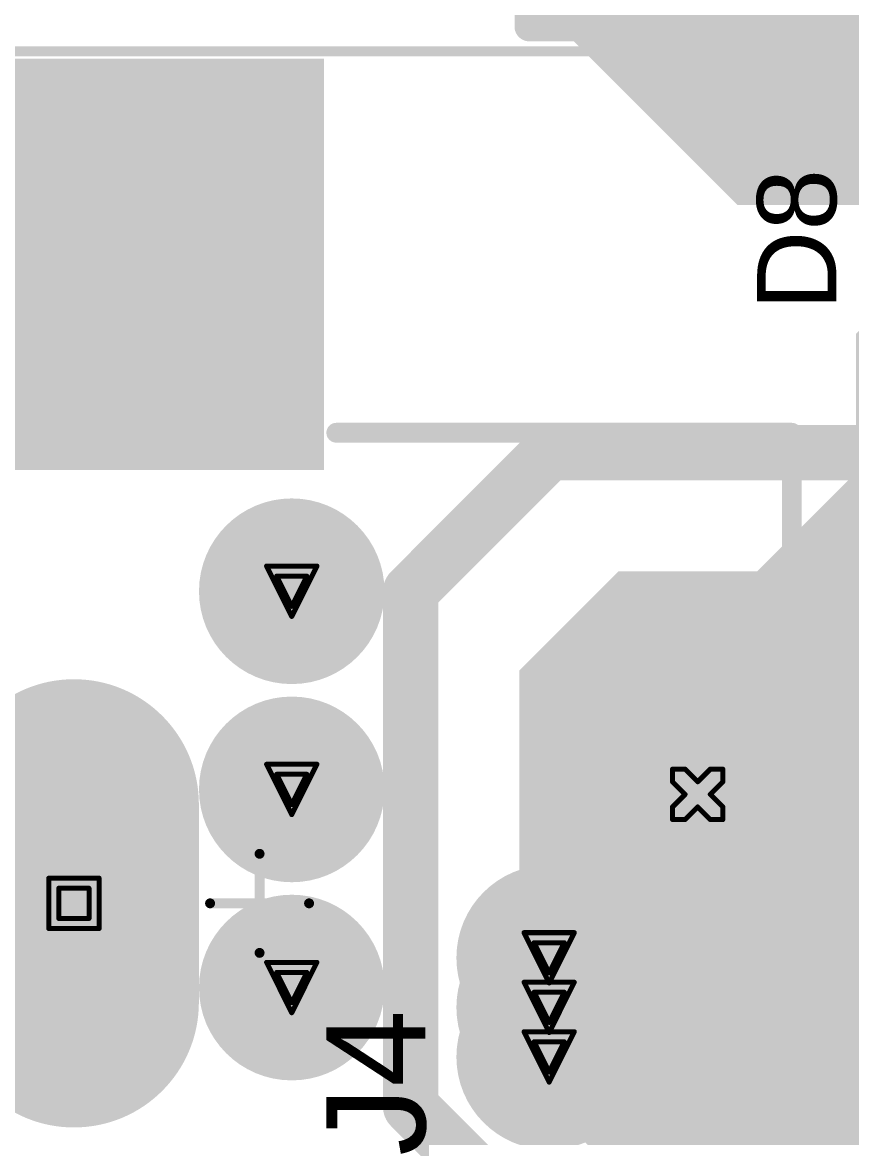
# Model space of a CAD drawing. Header units: inches. Extents: x -21 to 344, y -3 to 240.
# Drawn here: x 7.38 to 15.76, y 52.38 to 63.64 of the extents above; entities that cross this region are included whole.
import ezdxf

# ---------------------------------------------------------------- set-up
doc = ezdxf.new("R2010")
doc.units = ezdxf.units.IN
for name, color, linetype in [('Bottom Layer', 5, 'Continuous'), ('Drill Drawing', 1, 'Continuous'), ('Int1 -GND)', 76, 'Continuous'), ('Int2 -PWR)', 16, 'Continuous'), ('Multi-Layer', 9, 'Continuous'), ('Pad Holes', 156, 'Continuous'), ('Top Component Center', 76, 'Continuous'), ('Top Designator', 56, 'Continuous'), ('Top Layer', 1, 'Continuous'), ('Top Overlay', 2, 'Continuous'), ('Top Paste', 8, 'Continuous'), ('Via Holes', 16, 'Continuous')]:
    doc.layers.add(name, color=color, linetype=linetype)
doc.styles.add('Arial', font='', dxfattribs={"height": 0.2})
doc.styles.get('Arial').set_extended_font_data('Arial')

# ---------------------------------------------------------------- blocks, each defined once
blk = doc.blocks.new('EI30_14')
at = {"layer": 'Top Overlay'}
for points in [[(-16.50000002, -13.99999994, 0.2999994, 0.2999994, 0), (-16.50000002, 13.99999994, 0.2999994, 0.2999994, 0)], [(-16.50000002, -13.99999994, 0.2999994, 0.2999994, 0), (16.50000002, -13.99999994, 0.2999994, 0.2999994, 0)]]:
    blk.add_lwpolyline(points, format="xyseb", dxfattribs=at)
blk.add_lwpolyline([(-16.5749986, -13.99999994, 0.1499997, 0.1499997, 1), (-16.42500144, -13.99999994, 0.1499997, 0.1499997, 1)], format="xyseb", close=True, dxfattribs=at)
blk.add_lwpolyline([(-16.5749986, -13.99999994, 0.1499997, 0.1499997, 1), (-16.42500144, -13.99999994, 0.1499997, 0.1499997, 1)], format="xyseb", close=True, dxfattribs=at)
blk = doc.blocks.new('PJ_037AH_SMT_TR_67')
at = {"layer": 'Bottom Layer'}
h = blk.add_hatch(color=5, dxfattribs=at)
edge = h.paths.add_edge_path()
edge.add_arc((4.42500004, 2.00000235), 0.8999982, 0, 180)
edge.add_line((3.52500184, 2.00000235), (3.52500184, 0.1999983300000001))
edge.add_arc((4.42500004, 0.19999833), 0.8999982, 180, 360)
edge.add_line((5.324998239999999, 0.1999983299999998), (5.324998239999999, 2.00000235))
h = blk.add_hatch(color=5, dxfattribs=at)
edge = h.paths.add_edge_path()
edge.add_arc((-1.87499752, -0.99999673), 1.00000054, 180, 360)
edge.add_line((-0.8749969799999999, -0.99999673), (-0.8749969799999999, 1.00000181))
edge.add_arc((-1.87499752, 1.00000181), 1.00000054, 0, 180)
edge.add_line((-2.87499806, 1.00000181), (-2.87499806, -0.9999967299999999))
at = {"layer": 'Int1 -GND)'}
h = blk.add_hatch(color=7, dxfattribs=at)
edge = h.paths.add_edge_path()
edge.add_arc((4.42500004, 1.25000131), 1.3619988, 1.868168859745554e-14, 180)
edge.add_line((3.06300124, 1.25000131), (3.06300124, 0.9499993700000001))
edge.add_arc((4.42500004, 0.9499993699999999), 1.3619988, 180, 360)
edge.add_line((5.78699884, 0.9499993699999998), (5.78699884, 1.250001309999999))
at = {"layer": 'Int2 -PWR)'}
h = blk.add_hatch(color=7, dxfattribs=at)
edge = h.paths.add_edge_path()
edge.add_arc((-1.87499752, -0.999998), 1.261999, 180, 360)
edge.add_line((-0.61299852, -0.9999980000000002), (-0.61299852, 1.000003079999999))
edge.add_arc((-1.87499752, 1.00000308), 1.261999, 1.008100539370797e-14, 180)
edge.add_line((-3.13699652, 1.00000308), (-3.13699652, -0.9999979999999999))
at = {"layer": 'Multi-Layer'}
h = blk.add_hatch(color=9, dxfattribs=at)
edge = h.paths.add_edge_path()
edge.add_arc((4.42500004, 2.00000235), 0.8999982, 0, 180)
edge.add_line((3.52500184, 2.00000235), (3.52500184, 0.1999983300000001))
edge.add_arc((4.42500004, 0.19999833), 0.8999982, 180, 360)
edge.add_line((5.324998239999999, 0.1999983299999998), (5.324998239999999, 2.00000235))
h = blk.add_hatch(color=9, dxfattribs=at)
edge = h.paths.add_edge_path()
edge.add_arc((-1.87499752, -0.99999673), 1.00000054, 180, 360)
edge.add_line((-0.8749969799999999, -0.99999673), (-0.8749969799999999, 1.00000181))
edge.add_arc((-1.87499752, 1.00000181), 1.00000054, 0, 180)
edge.add_line((-2.87499806, 1.00000181), (-2.87499806, -0.9999967299999999))
at = {"layer": 'Pad Holes'}
h = blk.add_hatch(color=7, dxfattribs=at)
edge = h.paths.add_edge_path()
edge.add_arc((4.42500004, 1.25000131), 0.5999987999999999, 2.120374028390402e-14, 180)
edge.add_line((3.82500124, 1.25000131), (3.82500124, 0.9499993700000002))
edge.add_arc((4.42500004, 0.9499993699999999), 0.5999987999999999, 180, 360)
edge.add_line((5.024998839999999, 0.9499993699999998), (5.024998839999999, 1.25000131))
h = blk.add_hatch(color=7, dxfattribs=at)
edge = h.paths.add_edge_path()
edge.add_arc((-1.87499752, -0.999998), 0.499999, 180, 360)
edge.add_line((-1.37499852, -0.999998), (-1.37499852, 1.00000308))
edge.add_arc((-1.87499752, 1.00000308), 0.499999, 0, 180)
edge.add_line((-2.37499652, 1.00000308), (-2.37499652, -0.9999979999999997))
at = {"layer": 'Top Layer'}
for points in [[(0.52500149, 4.500002429999999), (-5.674998809999999, 4.500002429999999), (-5.674998809999999, 8.40000225), (0.52500149, 8.40000225)], [(4.175001809999999, -2.29999921), (4.175001809999999, 1.00000181), (8.57500063, 1.00000181), (8.57500063, -2.29999921)]]:
    blk.add_hatch(color=1, dxfattribs=at).paths.add_polyline_path(points)
h = blk.add_hatch(color=1, dxfattribs=at)
edge = h.paths.add_edge_path()
edge.add_arc((4.42500004, 2.00000235), 0.8999982, 0, 180)
edge.add_line((3.52500184, 2.00000235), (3.52500184, 0.1999983300000001))
edge.add_arc((4.42500004, 0.19999833), 0.8999982, 180, 360)
edge.add_line((5.324998239999999, 0.1999983299999998), (5.324998239999999, 2.00000235))
h = blk.add_hatch(color=1, dxfattribs=at)
edge = h.paths.add_edge_path()
edge.add_arc((-1.87499752, -0.99999673), 1.00000054, 180, 360)
edge.add_line((-0.8749969799999999, -0.99999673), (-0.8749969799999999, 1.00000181))
edge.add_arc((-1.87499752, 1.00000181), 1.00000054, 0, 180)
edge.add_line((-2.87499806, 1.00000181), (-2.87499806, -0.9999967299999999))
at = {"layer": 'Top Paste'}
for points in [[(0.65200149, 4.37300243), (-5.80199881, 4.37300243), (-5.80199881, 8.527002249999999), (0.65200149, 8.527002249999999)], [(4.04800181, -2.42699921), (4.04800181, 1.12700181), (8.702000629999999, 1.12700181), (8.702000629999999, -2.42699921)]]:
    blk.add_hatch(color=8, dxfattribs=at).paths.add_polyline_path(points)
at = {"layer": 'Int1 -GND)'}
for points in [[(-2.33261916, 1.95763642, 0.254, 0.254, -0.240078759080116), (-1.41737588, 1.95763642, 0.254, 0.254, 0)], [(-0.9768636799999999, 1.51712422, 0.254, 0.254, -0.1183577996407678), (-0.8669985199999999, 1.05950258, 0.254, 0.254, 0)], [(-0.8669985199999999, -1.0594975, 0.254, 0.254, -0.1183577996407678), (-0.9768636799999999, -1.51711914, 0.254, 0.254, 0)], [(-1.41737588, -1.95763134, 0.254, 0.254, -0.240078759080116), (-2.33261916, -1.95763134, 0.254, 0.254, 0)]]:
    blk.add_lwpolyline(points, format="xyseb", dxfattribs=at)
for points in [[(-2.39611916, 1.95763642, 0.127, 0.127, 1), (-2.26911916, 1.95763642, 0.127, 0.127, 1)], [(-1.48087588, 1.95763642, 0.127, 0.127, 1), (-1.35387588, 1.95763642, 0.127, 0.127, 1)], [(-1.04036368, 1.51712422, 0.127, 0.127, 1), (-0.9133636799999999, 1.51712422, 0.127, 0.127, 1)], [(-0.8669985199999999, -1.0594975, 0.254, 0.254, 0), (-0.8669985199999999, 1.05950258, 0.254, 0.254, 0)], [(-0.93049852, 1.05950258, 0.127, 0.127, 1), (-0.8034985199999999, 1.05950258, 0.127, 0.127, 1)], [(-0.93049852, -1.0594975, 0.127, 0.127, 1), (-0.8034985199999999, -1.0594975, 0.127, 0.127, 1)], [(-1.04036368, -1.51711914, 0.127, 0.127, 1), (-0.9133636799999999, -1.51711914, 0.127, 0.127, 1)], [(-2.39611916, -1.95763134, 0.127, 0.127, 1), (-2.26911916, -1.95763134, 0.127, 0.127, 1)], [(-1.48087588, -1.95763134, 0.127, 0.127, 1), (-1.35387588, -1.95763134, 0.127, 0.127, 1)]]:
    blk.add_lwpolyline(points, format="xyseb", close=True, dxfattribs=at)
at = {"layer": 'Int2 -PWR)'}
for points in [[(3.88783068, 2.32857802, 0.254, 0.254, -0.2586175843558903), (4.9621694, 2.32857802, 0.254, 0.254, 0)], [(3.31700124, 1.35949944, 0.254, 0.254, -0.127216068001047), (3.45592146, 1.8966688, 0.254, 0.254, 0)], [(5.39407862, 1.8966688, 0.254, 0.254, -0.127216068001047), (5.532998839999999, 1.35949944, 0.254, 0.254, 0)], [(3.45592146, 0.30333188, 0.254, 0.254, -0.127216068001047), (3.31700124, 0.8405012399999999, 0.254, 0.254, 0)], [(5.532998839999999, 0.8405012399999999, 0.254, 0.254, -0.1272160680010468), (5.39407862, 0.30333188, 0.254, 0.254, 0)], [(4.9621694, -0.12857734, 0.254, 0.254, -0.2586175843558906), (3.88783068, -0.12857734, 0.254, 0.254, 0)]]:
    blk.add_lwpolyline(points, format="xyseb", dxfattribs=at)
for points in [[(3.82433068, 2.32857802, 0.127, 0.127, 1), (3.95133068, 2.32857802, 0.127, 0.127, 1)], [(4.8986694, 2.32857802, 0.127, 0.127, 1), (5.0256694, 2.32857802, 0.127, 0.127, 1)], [(3.39242146, 1.8966688, 0.127, 0.127, 1), (3.51942146, 1.8966688, 0.127, 0.127, 1)], [(5.33057862, 1.8966688, 0.127, 0.127, 1), (5.45757862, 1.8966688, 0.127, 0.127, 1)], [(3.25350124, 1.35949944, 0.127, 0.127, 1), (3.38050124, 1.35949944, 0.127, 0.127, 1)], [(3.31700124, 1.35949944, 0.254, 0.254, 0), (3.31700124, 0.8405012399999999, 0.254, 0.254, 0)], [(5.532998839999999, 1.35949944, 0.254, 0.254, 0), (5.532998839999999, 0.8405012399999999, 0.254, 0.254, 0)], [(5.469498839999999, 1.35949944, 0.127, 0.127, 1), (5.59649884, 1.35949944, 0.127, 0.127, 1)], [(3.25350124, 0.8405012399999999, 0.127, 0.127, 1), (3.38050124, 0.8405012399999999, 0.127, 0.127, 1)], [(5.469498839999999, 0.8405012399999999, 0.127, 0.127, 1), (5.59649884, 0.8405012399999999, 0.127, 0.127, 1)], [(3.39242146, 0.30333188, 0.127, 0.127, 1), (3.51942146, 0.30333188, 0.127, 0.127, 1)], [(5.33057862, 0.30333188, 0.127, 0.127, 1), (5.45757862, 0.30333188, 0.127, 0.127, 1)], [(3.82433068, -0.12857734, 0.127, 0.127, 1), (3.95133068, -0.12857734, 0.127, 0.127, 1)], [(4.8986694, -0.12857734, 0.127, 0.127, 1), (5.0256694, -0.12857734, 0.127, 0.127, 1)]]:
    blk.add_lwpolyline(points, format="xyseb", close=True, dxfattribs=at)
at = {"layer": 'Top Component Center'}
for points in [[(-4.90000036, 8.60000058, 0.0999998, 0.0999998, 0), (8.700000379999999, 8.60000058, 0.0999998, 0.0999998, 0)], [(0, -0.499999, 0.0999998, 0.0999998, 0), (0, 0.499999, 0.0999998, 0.0999998, 0)], [(-0.499999, 0, 0.0999998, 0.0999998, 0), (0.499999, 0, 0.0999998, 0.0999998, 0)]]:
    blk.add_lwpolyline(points, format="xyseb", dxfattribs=at)
for points in [[(-0.02499868, 0.499999, 0.0499999, 0.0499999, 1), (0.02499868, 0.499999, 0.0499999, 0.0499999, 1)], [(-0.5249976799999999, 0, 0.0499999, 0.0499999, 1), (-0.47500032, 0, 0.0499999, 0.0499999, 1)], [(0.47500032, 0, 0.0499999, 0.0499999, 1), (0.5249976799999999, 0, 0.0499999, 0.0499999, 1)], [(-0.02499868, -0.499999, 0.0499999, 0.0499999, 1), (0.02499868, -0.499999, 0.0499999, 0.0499999, 1)]]:
    blk.add_lwpolyline(points, format="xyseb", close=True, dxfattribs=at)
at = {"layer": 'Top Designator'}
blk.add_lwpolyline([(-4.90000036, 8.60000058, 0.0999998, 0.0999998, 0), (8.700000379999999, 8.60000058, 0.0999998, 0.0999998, 0)], format="xyseb", dxfattribs=at)
at = {"layer": 'Top Overlay'}
for points in [[(0.7750022599999999, 4.75000066, 0.1999996, 0.1999996, 0), (5.375000679999999, 4.75000066, 0.1999996, 0.1999996, 0)], [(5.375000679999999, 3.00000162, 0.1999996, 0.1999996, 0), (5.375000679999999, 4.75000066, 0.1999996, 0.1999996, 0)]]:
    blk.add_lwpolyline(points, format="xyseb", dxfattribs=at)
for points in [[(0.72500236, 4.75000066, 0.0999998, 0.0999998, 1), (0.8250021599999999, 4.75000066, 0.0999998, 0.0999998, 1)], [(5.32500078, 4.75000066, 0.0999998, 0.0999998, 1), (5.425000579999999, 4.75000066, 0.0999998, 0.0999998, 1)], [(5.32500078, 4.75000066, 0.0999998, 0.0999998, 1), (5.425000579999999, 4.75000066, 0.0999998, 0.0999998, 1)], [(5.32500078, 3.00000162, 0.0999998, 0.0999998, 1), (5.425000579999999, 3.00000162, 0.0999998, 0.0999998, 1)]]:
    blk.add_lwpolyline(points, format="xyseb", close=True, dxfattribs=at)
at = {"layer": 'Top Designator', "style": 'Arial'}
blk.add_text('J4', height=1.00000054, rotation=90, dxfattribs=at).set_placement((1.67502078, -2.54998982))

msp = doc.modelspace()

# ---------------------------------------------------------------- hatches: boundary and pattern name
at = {"layer": 'Bottom Layer'}
h = msp.add_hatch(color=5, dxfattribs=at)
edge = h.paths.add_edge_path()
edge.add_arc((10.10000012, 57.90000104), 0.2999994, 0, 360)
h = msp.add_hatch(color=5, dxfattribs=at)
edge = h.paths.add_edge_path()
edge.add_arc((10.10000012, 55.89999996), 0.2999994, 0, 360)
h = msp.add_hatch(color=5, dxfattribs=at)
edge = h.paths.add_edge_path()
edge.add_arc((12.7, 54.20000082), 0.2999994, 0, 360)
h = msp.add_hatch(color=5, dxfattribs=at)
edge = h.paths.add_edge_path()
edge.add_arc((10.10000012, 53.89999888), 0.2999994, 0, 360)
h = msp.add_hatch(color=5, dxfattribs=at)
edge = h.paths.add_edge_path()
edge.add_arc((12.7, 53.69999928), 0.2999994, 0, 360)
h = msp.add_hatch(color=5, dxfattribs=at)
edge = h.paths.add_edge_path()
edge.add_arc((12.7, 53.20000027999999), 0.2999994, 0, 360)
at = {"layer": 'Int1 -GND)'}
h = msp.add_hatch(color=7, dxfattribs=at)
edge = h.paths.add_edge_path()
edge.add_arc((12.7, 54.20000082), 0.9369983799999999, 0, 360)
h = msp.add_hatch(color=7, dxfattribs=at)
edge = h.paths.add_edge_path()
edge.add_arc((12.7, 53.69999928), 0.9369983799999999, 0, 360)
h = msp.add_hatch(color=7, dxfattribs=at)
edge = h.paths.add_edge_path()
edge.add_arc((12.7, 53.20000027999999), 0.9369983799999999, 0, 360)
at = {"layer": 'Int2 -PWR)'}
msp.add_hatch(color=7, dxfattribs=at).paths.add_polyline_path([(12.4000006, 63.5), (40.50000027999999, 63.5), (40.50000027999999, 87.49999772), (12.4000006, 87.49999772)])
h = msp.add_hatch(color=7, dxfattribs=at)
edge = h.paths.add_edge_path()
edge.add_arc((10.10000012, 57.90000104), 0.9369983799999999, 0, 360)
h = msp.add_hatch(color=7, dxfattribs=at)
edge = h.paths.add_edge_path()
edge.add_arc((10.10000012, 55.89999996), 0.9369983799999999, 0, 360)
h = msp.add_hatch(color=7, dxfattribs=at)
edge = h.paths.add_edge_path()
edge.add_arc((10.10000012, 53.89999888), 0.9369983799999999, 0, 360)
at = {"layer": 'Top Layer'}
h = msp.add_hatch(color=1, dxfattribs=at)
h.paths.add_polyline_path([(10.19999992, 84.79999803999999), (10.19999992, 68.90000189999999), (15.50000202, 63.5999998), (19.19999716, 63.5999998), (19.5999989, 63.19999805999999), (19.59999382, 61.09999464), (19.1999997, 60.70000052), (17.89999722, 60.70000052), (17.60000036, 60.99999737999999), (17.60000036, 61.39999912), (17.19999862, 61.80000086), (14.60000128, 61.80000086), (7.69999984, 68.69999213999999), (7.69999984, 84.80000057999999), (8.29999864, 85.39999938), (9.600001119999998, 85.39999938)])
h.paths.add_polyline_path([(9.12699978, 84.70186005999999), (9.12699978, 83.92700004), (9.901859799999999, 83.92700004), (9.84239332, 84.14893), (9.723379079999999, 84.35506878), (9.555068519999999, 84.52337934), (9.348929739999999, 84.64239357999999)], flags=0)
h.paths.add_polyline_path([(8.872999779999999, 84.70186005999999), (8.65106982, 84.64239357999999), (8.444931039999998, 84.52337934), (8.27662048, 84.35506878), (8.15760624, 84.14893), (8.09813976, 83.92700004), (8.872999779999999, 83.92700004)], flags=0)
h.paths.add_polyline_path([(9.901859799999999, 83.67300003999999), (9.12699978, 83.67300003999999), (9.12699978, 82.89814002), (9.348929739999999, 82.9576065), (9.555068519999999, 83.07662074), (9.723379079999999, 83.2449313), (9.84239332, 83.45107008)], flags=0)
h.paths.add_polyline_path([(8.872999779999999, 83.67300003999999), (8.09813976, 83.67300003999999), (8.15760624, 83.45107008), (8.27662048, 83.2449313), (8.444931039999998, 83.07662074), (8.65106982, 82.9576065), (8.872999779999999, 82.89814002)], flags=0)
h.paths.add_polyline_path([(9.12699978, 70.70186011999999), (9.12699978, 69.92699501999999), (9.901859799999999, 69.92699501999999), (9.84239332, 70.14893006), (9.723379079999999, 70.35506884), (9.555068519999999, 70.5233794), (9.348929739999999, 70.64239364)], flags=0)
h.paths.add_polyline_path([(8.872999779999999, 70.70186011999999), (8.65106982, 70.64239364), (8.444931039999998, 70.5233794), (8.27662048, 70.35506884), (8.15760624, 70.14893006), (8.09813976, 69.92699501999999), (8.872999779999999, 69.92699501999999)], flags=0)
h.paths.add_polyline_path([(9.90185726, 69.67299502), (9.12699978, 69.67299502), (9.12699978, 68.89814007999999), (9.348929739999999, 68.95760656), (9.555068519999999, 69.0766208), (9.723379079999999, 69.24493136), (9.84239332, 69.45107014)], flags=0)
h.paths.add_polyline_path([(8.872999779999999, 69.67299502), (8.0981423, 69.67299502), (8.15760624, 69.45107014), (8.27662048, 69.24493136), (8.444931039999998, 69.0766208), (8.65106982, 68.95760656), (8.872999779999999, 68.89814007999999)], flags=0)
msp.add_hatch(color=1, dxfattribs=at).paths.add_polyline_path([(18.09999682, 60.00000446), (17.30000096, 60.80000032), (16.09999828, 60.80000032), (15.79999888, 60.50000092), (15.79999888, 59.10000118), (14.79999834, 58.10000064), (13.3999986, 58.10000064), (12.4000006, 57.10000264), (12.4000006, 52.9999956), (13.70000054, 51.70000074), (18.09999682, 51.6999982), (18.8000005, 52.39999934), (18.8000005, 55.89999742), (18.09999682, 56.60000109999999)])
h = msp.add_hatch(color=1, dxfattribs=at)
edge = h.paths.add_edge_path()
edge.add_arc((10.10000012, 57.90000104), 0.2999994, 0, 360)
h = msp.add_hatch(color=1, dxfattribs=at)
edge = h.paths.add_edge_path()
edge.add_arc((10.10000012, 55.89999996), 0.2999994, 0, 360)
h = msp.add_hatch(color=1, dxfattribs=at)
edge = h.paths.add_edge_path()
edge.add_arc((12.7, 54.20000082), 0.2999994, 0, 360)
h = msp.add_hatch(color=1, dxfattribs=at)
edge = h.paths.add_edge_path()
edge.add_arc((10.10000012, 53.89999888), 0.2999994, 0, 360)
h = msp.add_hatch(color=1, dxfattribs=at)
edge = h.paths.add_edge_path()
edge.add_arc((12.7, 53.69999928), 0.2999994, 0, 360)
h = msp.add_hatch(color=1, dxfattribs=at)
edge = h.paths.add_edge_path()
edge.add_arc((12.7, 53.20000027999999), 0.2999994, 0, 360)
at = {"layer": 'Via Holes'}
h = msp.add_hatch(color=7, dxfattribs=at)
edge = h.paths.add_edge_path()
edge.add_arc((10.10000012, 57.90000104), 0.17499838, 0, 360)
h = msp.add_hatch(color=7, dxfattribs=at)
edge = h.paths.add_edge_path()
edge.add_arc((10.10000012, 55.89999996), 0.17499838, 0, 360)
h = msp.add_hatch(color=7, dxfattribs=at)
edge = h.paths.add_edge_path()
edge.add_arc((12.7, 54.20000082), 0.17499838, 0, 360)
h = msp.add_hatch(color=7, dxfattribs=at)
edge = h.paths.add_edge_path()
edge.add_arc((10.10000012, 53.89999888), 0.17499838, 0, 360)
h = msp.add_hatch(color=7, dxfattribs=at)
edge = h.paths.add_edge_path()
edge.add_arc((12.7, 53.69999928), 0.17499838, 0, 360)
h = msp.add_hatch(color=7, dxfattribs=at)
edge = h.paths.add_edge_path()
edge.add_arc((12.7, 53.20000027999999), 0.17499838, 0, 360)

# ---------------------------------------------------------------- linework, layer by layer
at = {"layer": 'Drill Drawing'}
for points in [[(9.84600012, 58.15400104, 0.0508, 0.0508, 0), (10.35400012, 58.15400104, 0.0508, 0.0508, 0)], [(9.84600012, 58.15400104, 0.0508, 0.0508, 0), (10.10000012, 57.64600103999999, 0.0508, 0.0508, 0)], [(10.10000012, 57.64600103999999, 0.0508, 0.0508, 0), (10.35400012, 58.15400104, 0.0508, 0.0508, 0)], [(9.947600119999999, 58.05240104, 0.0508, 0.0508, 0), (10.25240012, 58.05240104, 0.0508, 0.0508, 0)], [(9.947600119999999, 58.05240104, 0.0508, 0.0508, 0), (10.10000012, 57.74760104, 0.0508, 0.0508, 0)], [(10.10000012, 57.74760104, 0.0508, 0.0508, 0), (10.25240012, 58.05240104, 0.0508, 0.0508, 0)], [(9.84600012, 56.15399996, 0.0508, 0.0508, 0), (10.35400012, 56.15399996, 0.0508, 0.0508, 0)], [(9.84600012, 56.15399996, 0.0508, 0.0508, 0), (10.10000012, 55.64599996, 0.0508, 0.0508, 0)], [(10.10000012, 55.64599996, 0.0508, 0.0508, 0), (10.35400012, 56.15399996, 0.0508, 0.0508, 0)], [(9.947600119999999, 56.05239996, 0.0508, 0.0508, 0), (10.25240012, 56.05239996, 0.0508, 0.0508, 0)], [(9.947600119999999, 56.05239996, 0.0508, 0.0508, 0), (10.10000012, 55.74759996, 0.0508, 0.0508, 0)], [(10.10000012, 55.74759996, 0.0508, 0.0508, 0), (10.25240012, 56.05239996, 0.0508, 0.0508, 0)], [(13.945997, 55.97699752, 0.0508, 0.0508, 0), (13.945997, 56.10399751999999, 0.0508, 0.0508, 0)], [(13.945997, 56.10399751999999, 0.0508, 0.0508, 0), (14.072997, 56.10399751999999, 0.0508, 0.0508, 0)], [(14.072997, 56.10399751999999, 0.0508, 0.0508, 0), (14.199997, 55.97699752, 0.0508, 0.0508, 0)], [(14.199997, 55.97699752, 0.0508, 0.0508, 0), (14.326997, 56.10399751999999, 0.0508, 0.0508, 0)], [(14.326997, 56.10399751999999, 0.0508, 0.0508, 0), (14.453997, 56.10399751999999, 0.0508, 0.0508, 0)], [(14.453997, 55.97699752, 0.0508, 0.0508, 0), (14.453997, 56.10399751999999, 0.0508, 0.0508, 0)], [(13.945997, 55.97699752, 0.0508, 0.0508, 0), (14.072997, 55.84999752, 0.0508, 0.0508, 0)], [(14.326997, 55.84999752, 0.0508, 0.0508, 0), (14.453997, 55.97699752, 0.0508, 0.0508, 0)], [(13.945997, 55.72299751999999, 0.0508, 0.0508, 0), (14.072997, 55.84999752, 0.0508, 0.0508, 0)], [(14.326997, 55.84999752, 0.0508, 0.0508, 0), (14.453997, 55.72299751999999, 0.0508, 0.0508, 0)], [(13.945997, 55.59599752, 0.0508, 0.0508, 0), (13.945997, 55.72299751999999, 0.0508, 0.0508, 0)], [(14.072997, 55.59599752, 0.0508, 0.0508, 0), (14.199997, 55.72299751999999, 0.0508, 0.0508, 0)], [(14.199997, 55.72299751999999, 0.0508, 0.0508, 0), (14.326997, 55.59599752, 0.0508, 0.0508, 0)], [(14.453997, 55.59599752, 0.0508, 0.0508, 0), (14.453997, 55.72299751999999, 0.0508, 0.0508, 0)], [(13.945997, 55.59599752, 0.0508, 0.0508, 0), (14.072997, 55.59599752, 0.0508, 0.0508, 0)], [(14.326997, 55.59599752, 0.0508, 0.0508, 0), (14.453997, 55.59599752, 0.0508, 0.0508, 0)], [(7.64599944, 55.00399972, 0.0508, 0.0508, 0), (8.15399944, 55.00399972, 0.0508, 0.0508, 0)], [(7.64599944, 54.49599971999999, 0.0508, 0.0508, 0), (7.64599944, 55.00399972, 0.0508, 0.0508, 0)], [(8.15399944, 54.49599971999999, 0.0508, 0.0508, 0), (8.15399944, 55.00399972, 0.0508, 0.0508, 0)], [(7.74759944, 54.90239972, 0.0508, 0.0508, 0), (8.05239944, 54.90239972, 0.0508, 0.0508, 0)], [(7.74759944, 54.59759972, 0.0508, 0.0508, 0), (7.74759944, 54.90239972, 0.0508, 0.0508, 0)], [(8.05239944, 54.59759972, 0.0508, 0.0508, 0), (8.05239944, 54.90239972, 0.0508, 0.0508, 0)], [(7.74759944, 54.59759972, 0.0508, 0.0508, 0), (8.05239944, 54.59759972, 0.0508, 0.0508, 0)], [(7.64599944, 54.49599971999999, 0.0508, 0.0508, 0), (8.15399944, 54.49599971999999, 0.0508, 0.0508, 0)], [(12.446, 54.45400082, 0.0508, 0.0508, 0), (12.954, 54.45400082, 0.0508, 0.0508, 0)], [(12.446, 54.45400082, 0.0508, 0.0508, 0), (12.7, 53.94600082, 0.0508, 0.0508, 0)], [(12.5476, 54.35240082, 0.0508, 0.0508, 0), (12.8524, 54.35240082, 0.0508, 0.0508, 0)], [(12.5476, 54.35240082, 0.0508, 0.0508, 0), (12.7, 54.04760082, 0.0508, 0.0508, 0)], [(12.7, 53.94600082, 0.0508, 0.0508, 0), (12.954, 54.45400082, 0.0508, 0.0508, 0)], [(12.7, 54.04760082, 0.0508, 0.0508, 0), (12.8524, 54.35240082, 0.0508, 0.0508, 0)], [(9.84600012, 54.15399888, 0.0508, 0.0508, 0), (10.35400012, 54.15399888, 0.0508, 0.0508, 0)], [(9.84600012, 54.15399888, 0.0508, 0.0508, 0), (10.10000012, 53.64599888, 0.0508, 0.0508, 0)], [(10.10000012, 53.64599888, 0.0508, 0.0508, 0), (10.35400012, 54.15399888, 0.0508, 0.0508, 0)], [(9.947600119999999, 54.05239888, 0.0508, 0.0508, 0), (10.25240012, 54.05239888, 0.0508, 0.0508, 0)], [(9.947600119999999, 54.05239888, 0.0508, 0.0508, 0), (10.10000012, 53.74759888, 0.0508, 0.0508, 0)], [(10.10000012, 53.74759888, 0.0508, 0.0508, 0), (10.25240012, 54.05239888, 0.0508, 0.0508, 0)], [(12.446, 53.95399928, 0.0508, 0.0508, 0), (12.954, 53.95399928, 0.0508, 0.0508, 0)], [(12.446, 53.95399928, 0.0508, 0.0508, 0), (12.7, 53.44599928, 0.0508, 0.0508, 0)], [(12.7, 53.44599928, 0.0508, 0.0508, 0), (12.954, 53.95399928, 0.0508, 0.0508, 0)], [(12.5476, 53.85239927999999, 0.0508, 0.0508, 0), (12.8524, 53.85239927999999, 0.0508, 0.0508, 0)], [(12.5476, 53.85239927999999, 0.0508, 0.0508, 0), (12.7, 53.54759927999999, 0.0508, 0.0508, 0)], [(12.7, 53.54759927999999, 0.0508, 0.0508, 0), (12.8524, 53.85239927999999, 0.0508, 0.0508, 0)], [(12.446, 53.45400028, 0.0508, 0.0508, 0), (12.954, 53.45400028, 0.0508, 0.0508, 0)], [(12.446, 53.45400028, 0.0508, 0.0508, 0), (12.7, 52.94600028, 0.0508, 0.0508, 0)], [(12.7, 52.94600028, 0.0508, 0.0508, 0), (12.954, 53.45400028, 0.0508, 0.0508, 0)], [(12.5476, 53.35240028, 0.0508, 0.0508, 0), (12.8524, 53.35240028, 0.0508, 0.0508, 0)], [(12.5476, 53.35240028, 0.0508, 0.0508, 0), (12.7, 53.04760028, 0.0508, 0.0508, 0)], [(12.7, 53.04760028, 0.0508, 0.0508, 0), (12.8524, 53.35240028, 0.0508, 0.0508, 0)]]:
    msp.add_lwpolyline(points, format="xyseb", dxfattribs=at)
for points in [[(9.833300119999999, 58.15400104, 0.0254, 0.0254, 1), (9.858700119999998, 58.15400104, 0.0254, 0.0254, 1)], [(9.833300119999999, 58.15400104, 0.0254, 0.0254, 1), (9.858700119999998, 58.15400104, 0.0254, 0.0254, 1)], [(10.34130012, 58.15400104, 0.0254, 0.0254, 1), (10.36670012, 58.15400104, 0.0254, 0.0254, 1)], [(10.34130012, 58.15400104, 0.0254, 0.0254, 1), (10.36670012, 58.15400104, 0.0254, 0.0254, 1)], [(9.934900119999998, 58.05240104, 0.0254, 0.0254, 1), (9.96030012, 58.05240104, 0.0254, 0.0254, 1)], [(9.934900119999998, 58.05240104, 0.0254, 0.0254, 1), (9.96030012, 58.05240104, 0.0254, 0.0254, 1)], [(10.23970012, 58.05240104, 0.0254, 0.0254, 1), (10.26510012, 58.05240104, 0.0254, 0.0254, 1)], [(10.23970012, 58.05240104, 0.0254, 0.0254, 1), (10.26510012, 58.05240104, 0.0254, 0.0254, 1)], [(10.08730012, 57.74760104, 0.0254, 0.0254, 1), (10.11270012, 57.74760104, 0.0254, 0.0254, 1)], [(10.08730012, 57.74760104, 0.0254, 0.0254, 1), (10.11270012, 57.74760104, 0.0254, 0.0254, 1)], [(10.08730012, 57.64600103999999, 0.0254, 0.0254, 1), (10.11270012, 57.64600103999999, 0.0254, 0.0254, 1)], [(10.08730012, 57.64600103999999, 0.0254, 0.0254, 1), (10.11270012, 57.64600103999999, 0.0254, 0.0254, 1)], [(9.833300119999999, 56.15399996, 0.0254, 0.0254, 1), (9.858700119999998, 56.15399996, 0.0254, 0.0254, 1)], [(9.833300119999999, 56.15399996, 0.0254, 0.0254, 1), (9.858700119999998, 56.15399996, 0.0254, 0.0254, 1)], [(10.34130012, 56.15399996, 0.0254, 0.0254, 1), (10.36670012, 56.15399996, 0.0254, 0.0254, 1)], [(10.34130012, 56.15399996, 0.0254, 0.0254, 1), (10.36670012, 56.15399996, 0.0254, 0.0254, 1)], [(9.934900119999998, 56.05239996, 0.0254, 0.0254, 1), (9.96030012, 56.05239996, 0.0254, 0.0254, 1)], [(9.934900119999998, 56.05239996, 0.0254, 0.0254, 1), (9.96030012, 56.05239996, 0.0254, 0.0254, 1)], [(10.23970012, 56.05239996, 0.0254, 0.0254, 1), (10.26510012, 56.05239996, 0.0254, 0.0254, 1)], [(10.23970012, 56.05239996, 0.0254, 0.0254, 1), (10.26510012, 56.05239996, 0.0254, 0.0254, 1)], [(13.933297, 56.10399751999999, 0.0254, 0.0254, 1), (13.958697, 56.10399751999999, 0.0254, 0.0254, 1)], [(13.933297, 56.10399751999999, 0.0254, 0.0254, 1), (13.958697, 56.10399751999999, 0.0254, 0.0254, 1)], [(14.060297, 56.10399751999999, 0.0254, 0.0254, 1), (14.085697, 56.10399751999999, 0.0254, 0.0254, 1)], [(14.060297, 56.10399751999999, 0.0254, 0.0254, 1), (14.085697, 56.10399751999999, 0.0254, 0.0254, 1)], [(14.314297, 56.10399751999999, 0.0254, 0.0254, 1), (14.339697, 56.10399751999999, 0.0254, 0.0254, 1)], [(14.314297, 56.10399751999999, 0.0254, 0.0254, 1), (14.339697, 56.10399751999999, 0.0254, 0.0254, 1)], [(14.441297, 56.10399751999999, 0.0254, 0.0254, 1), (14.466697, 56.10399751999999, 0.0254, 0.0254, 1)], [(14.441297, 56.10399751999999, 0.0254, 0.0254, 1), (14.466697, 56.10399751999999, 0.0254, 0.0254, 1)], [(13.933297, 55.97699752, 0.0254, 0.0254, 1), (13.958697, 55.97699752, 0.0254, 0.0254, 1)], [(13.933297, 55.97699752, 0.0254, 0.0254, 1), (13.958697, 55.97699752, 0.0254, 0.0254, 1)], [(14.187297, 55.97699752, 0.0254, 0.0254, 1), (14.212697, 55.97699752, 0.0254, 0.0254, 1)], [(14.187297, 55.97699752, 0.0254, 0.0254, 1), (14.212697, 55.97699752, 0.0254, 0.0254, 1)], [(14.441297, 55.97699752, 0.0254, 0.0254, 1), (14.466697, 55.97699752, 0.0254, 0.0254, 1)], [(14.441297, 55.97699752, 0.0254, 0.0254, 1), (14.466697, 55.97699752, 0.0254, 0.0254, 1)], [(14.060297, 55.84999752, 0.0254, 0.0254, 1), (14.085697, 55.84999752, 0.0254, 0.0254, 1)], [(14.060297, 55.84999752, 0.0254, 0.0254, 1), (14.085697, 55.84999752, 0.0254, 0.0254, 1)], [(14.314297, 55.84999752, 0.0254, 0.0254, 1), (14.339697, 55.84999752, 0.0254, 0.0254, 1)], [(14.314297, 55.84999752, 0.0254, 0.0254, 1), (14.339697, 55.84999752, 0.0254, 0.0254, 1)], [(10.08730012, 55.74759996, 0.0254, 0.0254, 1), (10.11270012, 55.74759996, 0.0254, 0.0254, 1)], [(10.08730012, 55.74759996, 0.0254, 0.0254, 1), (10.11270012, 55.74759996, 0.0254, 0.0254, 1)], [(13.933297, 55.72299751999999, 0.0254, 0.0254, 1), (13.958697, 55.72299751999999, 0.0254, 0.0254, 1)], [(13.933297, 55.72299751999999, 0.0254, 0.0254, 1), (13.958697, 55.72299751999999, 0.0254, 0.0254, 1)], [(14.187297, 55.72299751999999, 0.0254, 0.0254, 1), (14.212697, 55.72299751999999, 0.0254, 0.0254, 1)], [(14.187297, 55.72299751999999, 0.0254, 0.0254, 1), (14.212697, 55.72299751999999, 0.0254, 0.0254, 1)], [(14.441297, 55.72299751999999, 0.0254, 0.0254, 1), (14.466697, 55.72299751999999, 0.0254, 0.0254, 1)], [(14.441297, 55.72299751999999, 0.0254, 0.0254, 1), (14.466697, 55.72299751999999, 0.0254, 0.0254, 1)], [(10.08730012, 55.64599996, 0.0254, 0.0254, 1), (10.11270012, 55.64599996, 0.0254, 0.0254, 1)], [(10.08730012, 55.64599996, 0.0254, 0.0254, 1), (10.11270012, 55.64599996, 0.0254, 0.0254, 1)], [(13.933297, 55.59599752, 0.0254, 0.0254, 1), (13.958697, 55.59599752, 0.0254, 0.0254, 1)], [(13.933297, 55.59599752, 0.0254, 0.0254, 1), (13.958697, 55.59599752, 0.0254, 0.0254, 1)], [(14.060297, 55.59599752, 0.0254, 0.0254, 1), (14.085697, 55.59599752, 0.0254, 0.0254, 1)], [(14.060297, 55.59599752, 0.0254, 0.0254, 1), (14.085697, 55.59599752, 0.0254, 0.0254, 1)], [(14.314297, 55.59599752, 0.0254, 0.0254, 1), (14.339697, 55.59599752, 0.0254, 0.0254, 1)], [(14.314297, 55.59599752, 0.0254, 0.0254, 1), (14.339697, 55.59599752, 0.0254, 0.0254, 1)], [(14.441297, 55.59599752, 0.0254, 0.0254, 1), (14.466697, 55.59599752, 0.0254, 0.0254, 1)], [(14.441297, 55.59599752, 0.0254, 0.0254, 1), (14.466697, 55.59599752, 0.0254, 0.0254, 1)], [(7.63329944, 55.00399972, 0.0254, 0.0254, 1), (7.658699439999999, 55.00399972, 0.0254, 0.0254, 1)], [(7.63329944, 55.00399972, 0.0254, 0.0254, 1), (7.658699439999999, 55.00399972, 0.0254, 0.0254, 1)], [(8.14129944, 55.00399972, 0.0254, 0.0254, 1), (8.16669944, 55.00399972, 0.0254, 0.0254, 1)], [(8.14129944, 55.00399972, 0.0254, 0.0254, 1), (8.16669944, 55.00399972, 0.0254, 0.0254, 1)], [(7.73489944, 54.90239972, 0.0254, 0.0254, 1), (7.76029944, 54.90239972, 0.0254, 0.0254, 1)], [(7.73489944, 54.90239972, 0.0254, 0.0254, 1), (7.76029944, 54.90239972, 0.0254, 0.0254, 1)], [(8.03969944, 54.90239972, 0.0254, 0.0254, 1), (8.06509944, 54.90239972, 0.0254, 0.0254, 1)], [(8.03969944, 54.90239972, 0.0254, 0.0254, 1), (8.06509944, 54.90239972, 0.0254, 0.0254, 1)], [(7.73489944, 54.59759972, 0.0254, 0.0254, 1), (7.76029944, 54.59759972, 0.0254, 0.0254, 1)], [(7.73489944, 54.59759972, 0.0254, 0.0254, 1), (7.76029944, 54.59759972, 0.0254, 0.0254, 1)], [(8.03969944, 54.59759972, 0.0254, 0.0254, 1), (8.06509944, 54.59759972, 0.0254, 0.0254, 1)], [(8.03969944, 54.59759972, 0.0254, 0.0254, 1), (8.06509944, 54.59759972, 0.0254, 0.0254, 1)], [(7.63329944, 54.49599971999999, 0.0254, 0.0254, 1), (7.658699439999999, 54.49599971999999, 0.0254, 0.0254, 1)], [(7.63329944, 54.49599971999999, 0.0254, 0.0254, 1), (7.658699439999999, 54.49599971999999, 0.0254, 0.0254, 1)], [(8.14129944, 54.49599971999999, 0.0254, 0.0254, 1), (8.16669944, 54.49599971999999, 0.0254, 0.0254, 1)], [(8.14129944, 54.49599971999999, 0.0254, 0.0254, 1), (8.16669944, 54.49599971999999, 0.0254, 0.0254, 1)], [(12.4333, 54.45400082, 0.0254, 0.0254, 1), (12.4587, 54.45400082, 0.0254, 0.0254, 1)], [(12.4333, 54.45400082, 0.0254, 0.0254, 1), (12.4587, 54.45400082, 0.0254, 0.0254, 1)], [(12.5349, 54.35240082, 0.0254, 0.0254, 1), (12.5603, 54.35240082, 0.0254, 0.0254, 1)], [(12.5349, 54.35240082, 0.0254, 0.0254, 1), (12.5603, 54.35240082, 0.0254, 0.0254, 1)], [(12.8397, 54.35240082, 0.0254, 0.0254, 1), (12.8651, 54.35240082, 0.0254, 0.0254, 1)], [(12.8397, 54.35240082, 0.0254, 0.0254, 1), (12.8651, 54.35240082, 0.0254, 0.0254, 1)], [(12.9413, 54.45400082, 0.0254, 0.0254, 1), (12.9667, 54.45400082, 0.0254, 0.0254, 1)], [(12.9413, 54.45400082, 0.0254, 0.0254, 1), (12.9667, 54.45400082, 0.0254, 0.0254, 1)], [(9.833300119999999, 54.15399888, 0.0254, 0.0254, 1), (9.858700119999998, 54.15399888, 0.0254, 0.0254, 1)], [(9.833300119999999, 54.15399888, 0.0254, 0.0254, 1), (9.858700119999998, 54.15399888, 0.0254, 0.0254, 1)], [(10.34130012, 54.15399888, 0.0254, 0.0254, 1), (10.36670012, 54.15399888, 0.0254, 0.0254, 1)], [(10.34130012, 54.15399888, 0.0254, 0.0254, 1), (10.36670012, 54.15399888, 0.0254, 0.0254, 1)], [(9.934900119999998, 54.05239888, 0.0254, 0.0254, 1), (9.96030012, 54.05239888, 0.0254, 0.0254, 1)], [(9.934900119999998, 54.05239888, 0.0254, 0.0254, 1), (9.96030012, 54.05239888, 0.0254, 0.0254, 1)], [(10.23970012, 54.05239888, 0.0254, 0.0254, 1), (10.26510012, 54.05239888, 0.0254, 0.0254, 1)], [(10.23970012, 54.05239888, 0.0254, 0.0254, 1), (10.26510012, 54.05239888, 0.0254, 0.0254, 1)], [(12.6873, 54.04760082, 0.0254, 0.0254, 1), (12.7127, 54.04760082, 0.0254, 0.0254, 1)], [(12.6873, 54.04760082, 0.0254, 0.0254, 1), (12.7127, 54.04760082, 0.0254, 0.0254, 1)], [(12.4333, 53.95399928, 0.0254, 0.0254, 1), (12.4587, 53.95399928, 0.0254, 0.0254, 1)], [(12.4333, 53.95399928, 0.0254, 0.0254, 1), (12.4587, 53.95399928, 0.0254, 0.0254, 1)], [(12.6873, 53.94600082, 0.0254, 0.0254, 1), (12.7127, 53.94600082, 0.0254, 0.0254, 1)], [(12.6873, 53.94600082, 0.0254, 0.0254, 1), (12.7127, 53.94600082, 0.0254, 0.0254, 1)], [(12.9413, 53.95399928, 0.0254, 0.0254, 1), (12.9667, 53.95399928, 0.0254, 0.0254, 1)], [(12.9413, 53.95399928, 0.0254, 0.0254, 1), (12.9667, 53.95399928, 0.0254, 0.0254, 1)], [(12.5349, 53.85239927999999, 0.0254, 0.0254, 1), (12.5603, 53.85239927999999, 0.0254, 0.0254, 1)], [(12.5349, 53.85239927999999, 0.0254, 0.0254, 1), (12.5603, 53.85239927999999, 0.0254, 0.0254, 1)], [(12.8397, 53.85239927999999, 0.0254, 0.0254, 1), (12.8651, 53.85239927999999, 0.0254, 0.0254, 1)], [(12.8397, 53.85239927999999, 0.0254, 0.0254, 1), (12.8651, 53.85239927999999, 0.0254, 0.0254, 1)], [(10.08730012, 53.74759888, 0.0254, 0.0254, 1), (10.11270012, 53.74759888, 0.0254, 0.0254, 1)], [(10.08730012, 53.74759888, 0.0254, 0.0254, 1), (10.11270012, 53.74759888, 0.0254, 0.0254, 1)], [(10.08730012, 53.64599888, 0.0254, 0.0254, 1), (10.11270012, 53.64599888, 0.0254, 0.0254, 1)], [(10.08730012, 53.64599888, 0.0254, 0.0254, 1), (10.11270012, 53.64599888, 0.0254, 0.0254, 1)], [(12.4333, 53.45400028, 0.0254, 0.0254, 1), (12.4587, 53.45400028, 0.0254, 0.0254, 1)], [(12.4333, 53.45400028, 0.0254, 0.0254, 1), (12.4587, 53.45400028, 0.0254, 0.0254, 1)], [(12.6873, 53.54759927999999, 0.0254, 0.0254, 1), (12.7127, 53.54759927999999, 0.0254, 0.0254, 1)], [(12.6873, 53.54759927999999, 0.0254, 0.0254, 1), (12.7127, 53.54759927999999, 0.0254, 0.0254, 1)], [(12.9413, 53.45400028, 0.0254, 0.0254, 1), (12.9667, 53.45400028, 0.0254, 0.0254, 1)], [(12.9413, 53.45400028, 0.0254, 0.0254, 1), (12.9667, 53.45400028, 0.0254, 0.0254, 1)], [(12.5349, 53.35240028, 0.0254, 0.0254, 1), (12.5603, 53.35240028, 0.0254, 0.0254, 1)], [(12.5349, 53.35240028, 0.0254, 0.0254, 1), (12.5603, 53.35240028, 0.0254, 0.0254, 1)], [(12.6873, 53.44599928, 0.0254, 0.0254, 1), (12.7127, 53.44599928, 0.0254, 0.0254, 1)], [(12.6873, 53.44599928, 0.0254, 0.0254, 1), (12.7127, 53.44599928, 0.0254, 0.0254, 1)], [(12.8397, 53.35240028, 0.0254, 0.0254, 1), (12.8651, 53.35240028, 0.0254, 0.0254, 1)], [(12.8397, 53.35240028, 0.0254, 0.0254, 1), (12.8651, 53.35240028, 0.0254, 0.0254, 1)], [(12.6873, 53.04760028, 0.0254, 0.0254, 1), (12.7127, 53.04760028, 0.0254, 0.0254, 1)], [(12.6873, 53.04760028, 0.0254, 0.0254, 1), (12.7127, 53.04760028, 0.0254, 0.0254, 1)], [(12.6873, 52.94600028, 0.0254, 0.0254, 1), (12.7127, 52.94600028, 0.0254, 0.0254, 1)], [(12.6873, 52.94600028, 0.0254, 0.0254, 1), (12.7127, 52.94600028, 0.0254, 0.0254, 1)]]:
    msp.add_lwpolyline(points, format="xyseb", close=True, dxfattribs=at)
at = {"layer": 'Int1 -GND)'}
for points in [[(9.866401399999999, 58.54181078, 0.254, 0.254, -0.176326980708465), (10.33359884, 58.54181078, 0.254, 0.254, 0)], [(9.45819038, 57.66640232, 0.254, 0.254, -0.176326980708465), (9.45819038, 58.13359976, 0.254, 0.254, 0)], [(10.74180986, 58.13359976, 0.254, 0.254, -0.1763269807084648), (10.74180986, 57.66640232, 0.254, 0.254, 0)], [(10.33359884, 57.25819129999999, 0.254, 0.254, -0.176326980708465), (9.866401399999999, 57.25819129999999, 0.254, 0.254, 0)], [(9.866401399999999, 56.5418097, 0.254, 0.254, -0.176326980708465), (10.33359884, 56.5418097, 0.254, 0.254, 0)], [(9.45819038, 55.66640124, 0.254, 0.254, -0.176326980708465), (9.45819038, 56.13359868, 0.254, 0.254, 0)], [(10.74180986, 56.13359868, 0.254, 0.254, -0.1763269807084648), (10.74180986, 55.66640124, 0.254, 0.254, 0)], [(10.33359884, 55.25819022, 0.254, 0.254, -0.176326980708465), (9.866401399999999, 55.25819022, 0.254, 0.254, 0)], [(9.866401399999999, 54.54180861999999, 0.254, 0.254, -0.176326980708465), (10.33359884, 54.54180861999999, 0.254, 0.254, 0)], [(9.45819038, 53.66640016, 0.254, 0.254, -0.176326980708465), (9.45819038, 54.1335976, 0.254, 0.254, 0)], [(10.74180986, 54.1335976, 0.254, 0.254, -0.1763269807084648), (10.74180986, 53.66640016, 0.254, 0.254, 0)], [(10.33359884, 53.25818914, 0.254, 0.254, -0.176326980708465), (9.866401399999999, 53.25818914, 0.254, 0.254, 0)]]:
    msp.add_lwpolyline(points, format="xyseb", dxfattribs=at)
for points in [[(9.8029014, 58.54181078, 0.127, 0.127, 1), (9.929901399999999, 58.54181078, 0.127, 0.127, 1)], [(10.27009884, 58.54181078, 0.127, 0.127, 1), (10.39709884, 58.54181078, 0.127, 0.127, 1)], [(9.39469038, 58.13359976, 0.127, 0.127, 1), (9.521690379999999, 58.13359976, 0.127, 0.127, 1)], [(10.67830986, 58.13359976, 0.127, 0.127, 1), (10.80530986, 58.13359976, 0.127, 0.127, 1)], [(9.39469038, 57.66640232, 0.127, 0.127, 1), (9.521690379999999, 57.66640232, 0.127, 0.127, 1)], [(10.67830986, 57.66640232, 0.127, 0.127, 1), (10.80530986, 57.66640232, 0.127, 0.127, 1)], [(9.8029014, 57.25819129999999, 0.127, 0.127, 1), (9.929901399999999, 57.25819129999999, 0.127, 0.127, 1)], [(10.27009884, 57.25819129999999, 0.127, 0.127, 1), (10.39709884, 57.25819129999999, 0.127, 0.127, 1)], [(9.8029014, 56.5418097, 0.127, 0.127, 1), (9.929901399999999, 56.5418097, 0.127, 0.127, 1)], [(10.27009884, 56.5418097, 0.127, 0.127, 1), (10.39709884, 56.5418097, 0.127, 0.127, 1)], [(9.39469038, 56.13359868, 0.127, 0.127, 1), (9.521690379999999, 56.13359868, 0.127, 0.127, 1)], [(10.67830986, 56.13359868, 0.127, 0.127, 1), (10.80530986, 56.13359868, 0.127, 0.127, 1)], [(9.39469038, 55.66640124, 0.127, 0.127, 1), (9.521690379999999, 55.66640124, 0.127, 0.127, 1)], [(10.67830986, 55.66640124, 0.127, 0.127, 1), (10.80530986, 55.66640124, 0.127, 0.127, 1)], [(9.8029014, 55.25819022, 0.127, 0.127, 1), (9.929901399999999, 55.25819022, 0.127, 0.127, 1)], [(10.27009884, 55.25819022, 0.127, 0.127, 1), (10.39709884, 55.25819022, 0.127, 0.127, 1)], [(9.8029014, 54.54180861999999, 0.127, 0.127, 1), (9.929901399999999, 54.54180861999999, 0.127, 0.127, 1)], [(10.27009884, 54.54180861999999, 0.127, 0.127, 1), (10.39709884, 54.54180861999999, 0.127, 0.127, 1)], [(9.39469038, 54.1335976, 0.127, 0.127, 1), (9.521690379999999, 54.1335976, 0.127, 0.127, 1)], [(10.67830986, 54.1335976, 0.127, 0.127, 1), (10.80530986, 54.1335976, 0.127, 0.127, 1)], [(9.39469038, 53.66640016, 0.127, 0.127, 1), (9.521690379999999, 53.66640016, 0.127, 0.127, 1)], [(10.67830986, 53.66640016, 0.127, 0.127, 1), (10.80530986, 53.66640016, 0.127, 0.127, 1)], [(9.8029014, 53.25818914, 0.127, 0.127, 1), (9.929901399999999, 53.25818914, 0.127, 0.127, 1)], [(10.27009884, 53.25818914, 0.127, 0.127, 1), (10.39709884, 53.25818914, 0.127, 0.127, 1)]]:
    msp.add_lwpolyline(points, format="xyseb", close=True, dxfattribs=at)
at = {"layer": 'Int2 -PWR)'}
for points in [[(11.30000026, 57.90000104, 0.5588, 0.5588, 0), (12.7, 59.30000077999999, 0.5588, 0.5588, 0)], [(12.7, 59.30000077999999, 0.5588, 0.5588, 0), (19.09999736, 59.30000077999999, 0.5588, 0.5588, 0)], [(11.30000026, 52.70000128, 0.5588, 0.5588, 0), (11.30000026, 57.90000104, 0.5588, 0.5588, 0)], [(12.46640128, 54.84181055999999, 0.254, 0.254, -0.176326980708465), (12.93359872, 54.84181055999999, 0.254, 0.254, 0)], [(12.05819026, 53.9664021, 0.254, 0.254, -0.176326980708465), (12.05819026, 54.43359954, 0.254, 0.254, 0)], [(12.46640128, 54.34180902, 0.254, 0.254, -0.176326980708465), (12.93359872, 54.34180902, 0.254, 0.254, 0)], [(13.34180974, 54.43359954, 0.254, 0.254, -0.1763269807084648), (13.34180974, 53.9664021, 0.254, 0.254, 0)], [(12.05819026, 53.46640056, 0.254, 0.254, -0.176326980708465), (12.05819026, 53.933598, 0.254, 0.254, 0)], [(13.34180974, 53.933598, 0.254, 0.254, -0.1763269807084648), (13.34180974, 53.46640056, 0.254, 0.254, 0)], [(12.46640128, 53.84181002, 0.254, 0.254, -0.176326980708465), (12.93359872, 53.84181002, 0.254, 0.254, 0)], [(12.93359872, 53.55819108, 0.254, 0.254, -0.176326980708465), (12.46640128, 53.55819108, 0.254, 0.254, 0)], [(12.05819026, 52.96640155999999, 0.254, 0.254, -0.176326980708465), (12.05819026, 53.433599, 0.254, 0.254, 0)], [(13.34180974, 53.433599, 0.254, 0.254, -0.1763269807084648), (13.34180974, 52.96640155999999, 0.254, 0.254, 0)], [(12.93359872, 53.05818953999999, 0.254, 0.254, -0.176326980708465), (12.46640128, 53.05818953999999, 0.254, 0.254, 0)], [(11.30000026, 52.70000128, 0.5588, 0.5588, 0), (12.200001, 51.80000054, 0.5588, 0.5588, 0)], [(12.93359872, 52.55819053999999, 0.254, 0.254, -0.176326980708465), (12.46640128, 52.55819053999999, 0.254, 0.254, 0)]]:
    msp.add_lwpolyline(points, format="xyseb", dxfattribs=at)
for points in [[(12.5603, 59.30000077999999, 0.2794, 0.2794, 1), (12.8397, 59.30000077999999, 0.2794, 0.2794, 1)], [(12.5603, 59.30000077999999, 0.2794, 0.2794, 1), (12.8397, 59.30000077999999, 0.2794, 0.2794, 1)], [(11.16030026, 57.90000104, 0.2794, 0.2794, 1), (11.43970026, 57.90000104, 0.2794, 0.2794, 1)], [(11.16030026, 57.90000104, 0.2794, 0.2794, 1), (11.43970026, 57.90000104, 0.2794, 0.2794, 1)], [(12.40290128, 54.84181055999999, 0.127, 0.127, 1), (12.52990128, 54.84181055999999, 0.127, 0.127, 1)], [(12.87009872, 54.84181055999999, 0.127, 0.127, 1), (12.99709872, 54.84181055999999, 0.127, 0.127, 1)], [(11.99469026, 54.43359954, 0.127, 0.127, 1), (12.12169026, 54.43359954, 0.127, 0.127, 1)], [(13.27830974, 54.43359954, 0.127, 0.127, 1), (13.40530974, 54.43359954, 0.127, 0.127, 1)], [(12.40290128, 54.34180902, 0.127, 0.127, 1), (12.52990128, 54.34180902, 0.127, 0.127, 1)], [(12.87009872, 54.34180902, 0.127, 0.127, 1), (12.99709872, 54.34180902, 0.127, 0.127, 1)], [(11.99469026, 53.9664021, 0.127, 0.127, 1), (12.12169026, 53.9664021, 0.127, 0.127, 1)], [(11.99469026, 53.933598, 0.127, 0.127, 1), (12.12169026, 53.933598, 0.127, 0.127, 1)], [(13.27830974, 53.9664021, 0.127, 0.127, 1), (13.40530974, 53.9664021, 0.127, 0.127, 1)], [(13.27830974, 53.933598, 0.127, 0.127, 1), (13.40530974, 53.933598, 0.127, 0.127, 1)], [(12.40290128, 53.84181002, 0.127, 0.127, 1), (12.52990128, 53.84181002, 0.127, 0.127, 1)], [(12.87009872, 53.84181002, 0.127, 0.127, 1), (12.99709872, 53.84181002, 0.127, 0.127, 1)], [(11.99469026, 53.46640056, 0.127, 0.127, 1), (12.12169026, 53.46640056, 0.127, 0.127, 1)], [(12.40290128, 53.55819108, 0.127, 0.127, 1), (12.52990128, 53.55819108, 0.127, 0.127, 1)], [(12.87009872, 53.55819108, 0.127, 0.127, 1), (12.99709872, 53.55819108, 0.127, 0.127, 1)], [(13.27830974, 53.46640056, 0.127, 0.127, 1), (13.40530974, 53.46640056, 0.127, 0.127, 1)], [(11.99469026, 53.433599, 0.127, 0.127, 1), (12.12169026, 53.433599, 0.127, 0.127, 1)], [(13.27830974, 53.433599, 0.127, 0.127, 1), (13.40530974, 53.433599, 0.127, 0.127, 1)], [(12.40290128, 53.05818953999999, 0.127, 0.127, 1), (12.52990128, 53.05818953999999, 0.127, 0.127, 1)], [(12.87009872, 53.05818953999999, 0.127, 0.127, 1), (12.99709872, 53.05818953999999, 0.127, 0.127, 1)], [(11.99469026, 52.96640155999999, 0.127, 0.127, 1), (12.12169026, 52.96640155999999, 0.127, 0.127, 1)], [(13.27830974, 52.96640155999999, 0.127, 0.127, 1), (13.40530974, 52.96640155999999, 0.127, 0.127, 1)], [(11.16030026, 52.70000128, 0.2794, 0.2794, 1), (11.43970026, 52.70000128, 0.2794, 0.2794, 1)], [(11.16030026, 52.70000128, 0.2794, 0.2794, 1), (11.43970026, 52.70000128, 0.2794, 0.2794, 1)], [(12.40290128, 52.55819053999999, 0.127, 0.127, 1), (12.52990128, 52.55819053999999, 0.127, 0.127, 1)], [(12.87009872, 52.55819053999999, 0.127, 0.127, 1), (12.99709872, 52.55819053999999, 0.127, 0.127, 1)]]:
    msp.add_lwpolyline(points, format="xyseb", close=True, dxfattribs=at)

# ---------------------------------------------------------------- block references
for name, p in [('EI30_14', (29.00000042, 77.60000228)), ('PJ_037AH_SMT_TR_67', (9.77499696, 54.74999717999999))]:
    msp.add_blockref(name, p)

# ---------------------------------------------------------------- texts
at = {"layer": 'Top Overlay', "style": 'Arial'}
msp.add_text('D8', height=0.8000009399999999, rotation=90, dxfattribs=at).set_placement((15.59986974, 60.73354884))

doc.saveas('drawing.dxf')
